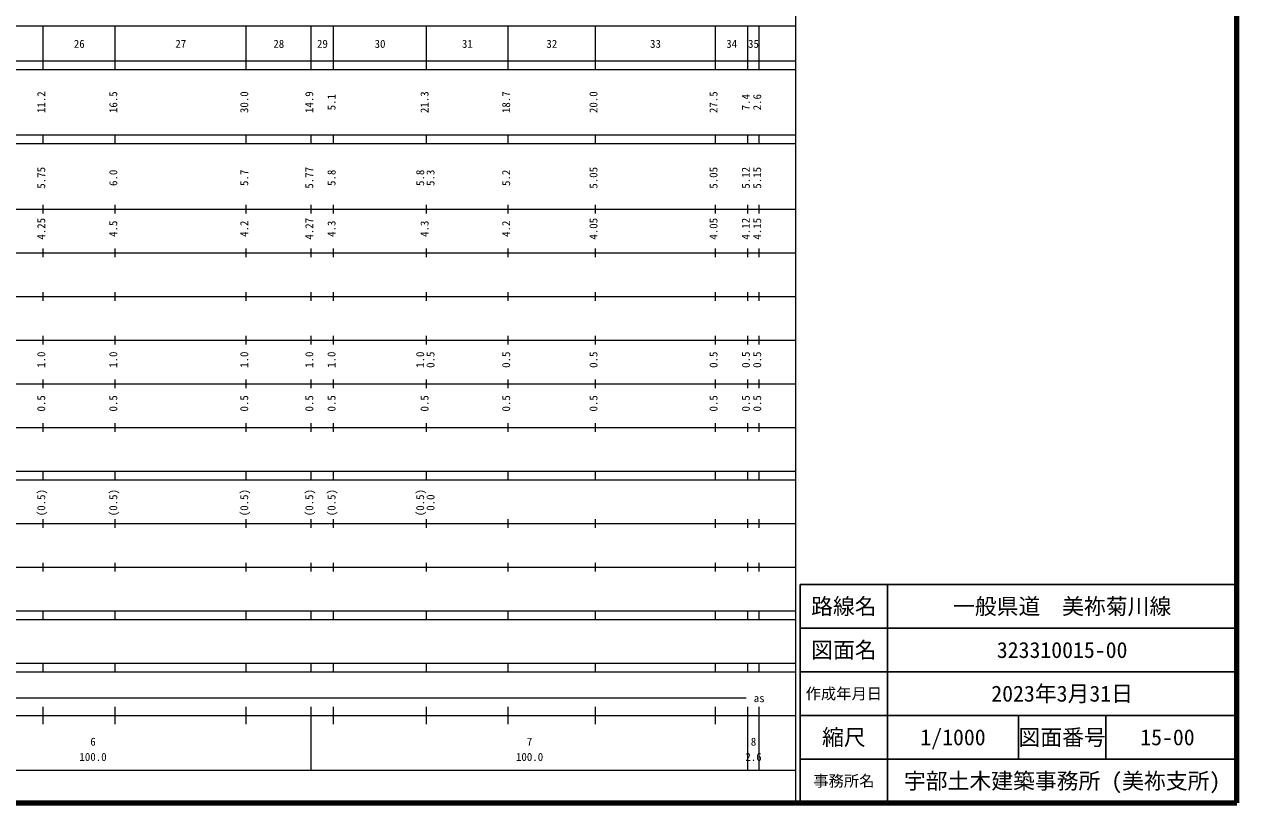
# Model space of a CAD drawing. Units: millimetres on the paper, enlarged 1000 times. Extents: x 40000 to 680000, y 20000 to 380000.
# Drawn here: x 402246 to 680000, y 20000 to 198357 of the extents above; entities that cross this region are included whole.
import ezdxf
from ezdxf.enums import TextEntityAlignment as Align

# ---------------------------------------------------------------- set-up
doc = ezdxf.new("R2010")
doc.units = ezdxf.units.MM
doc.header["$LTSCALE"] = 1000
for name, color, linetype, lineweight in [('M-TTL', 2, 'Continuous', 140), ('M-TTL-BAND', 7, 'Continuous', 13), ('M-TTL-FRAM', 2, 'Continuous', 25), ('M-TTL-LINE', 7, 'Continuous', 25)]:
    doc.layers.add(name, color=color, linetype=linetype, lineweight=lineweight)
doc.layers.add('M-TTL-TXT', color=7, linetype='Continuous')
doc.styles.add('ＭＳ ゴシック', font='')
doc.styles.get('ＭＳ ゴシック').set_extended_font_data('MS Gothic')

msp = doc.modelspace()

# ---------------------------------------------------------------- linework, layer by layer
at = {"layer": 'M-TTL'}
for p, q in [((680000, 20000), (680000, 380000)), ((40000, 20000), (680000, 20000))]:
    msp.add_line(p, q, dxfattribs=at)
at = {"layer": 'M-TTL-BAND'}
for p, q in [((579000, 20000), (579000, 370000)), ((68000, 198000), (579000, 198000)), ((406600, 188000), (406600, 198000)), ((423100, 188000), (423100, 198000)), ((453100, 188000), (453100, 198000)), ((468000, 188000), (468000, 198000)), ((473100, 188000), (473100, 198000)), ((494400, 188000), (494400, 198000)), ((513100, 188000), (513100, 198000)), ((533100, 188000), (533100, 198000)), ((560600, 188000), (560600, 198000)), ((568000, 188000), (568000, 198000)), ((570600, 188000), (570600, 198000)), ((40000, 190000), (579000, 190000)), ((40000, 188000), (579000, 188000)), ((40000, 173000), (579000, 173000)), ((406600, 171000), (406600, 173000)), ((423100, 171000), (423100, 173000)), ((453100, 171000), (453100, 173000)), ((468000, 171000), (468000, 173000)), ((473100, 171000), (473100, 173000)), ((494400, 171000), (494400, 173000)), ((513100, 171000), (513100, 173000)), ((533100, 171000), (533100, 173000)), ((560600, 171000), (560600, 173000)), ((568000, 171000), (568000, 173000)), ((570600, 171000), (570600, 173000)), ((40000, 171000), (579000, 171000)), ((40000, 156000), (579000, 156000)), ((406600, 155000), (406600, 157000)), ((423100, 155000), (423100, 157000)), ((453100, 155000), (453100, 157000)), ((468000, 155000), (468000, 157000)), ((473100, 155000), (473100, 157000)), ((494400, 155000), (494400, 157000)), ((513100, 155000), (513100, 157000)), ((533100, 155000), (533100, 157000)), ((560600, 155000), (560600, 157000)), ((568000, 155000), (568000, 157000)), ((570600, 155000), (570600, 157000)), ((46000, 146000), (579000, 146000)), ((406600, 145000), (406600, 147000)), ((423100, 145000), (423100, 147000)), ((453100, 145000), (453100, 147000)), ((468000, 145000), (468000, 147000)), ((473100, 145000), (473100, 147000)), ((494400, 145000), (494400, 147000)), ((513100, 145000), (513100, 147000)), ((533100, 145000), (533100, 147000)), ((560600, 145000), (560600, 147000)), ((568000, 145000), (568000, 147000)), ((570600, 145000), (570600, 147000)), ((406600, 135000), (406600, 137000)), ((423100, 135000), (423100, 137000)), ((453100, 135000), (453100, 137000)), ((468000, 135000), (468000, 137000)), ((473100, 135000), (473100, 137000)), ((494400, 135000), (494400, 137000)), ((513100, 135000), (513100, 137000)), ((533100, 135000), (533100, 137000)), ((560600, 135000), (560600, 137000)), ((568000, 135000), (568000, 137000)), ((570600, 135000), (570600, 137000)), ((52000, 136000), (579000, 136000)), ((46000, 126000), (579000, 126000)), ((406600, 125000), (406600, 127000)), ((423100, 125000), (423100, 127000)), ((453100, 125000), (453100, 127000)), ((468000, 125000), (468000, 127000)), ((473100, 125000), (473100, 127000)), ((494400, 125000), (494400, 127000)), ((513100, 125000), (513100, 127000)), ((533100, 125000), (533100, 127000)), ((560600, 125000), (560600, 127000)), ((568000, 125000), (568000, 127000)), ((570600, 125000), (570600, 127000)), ((406600, 115000), (406600, 117000)), ((423100, 115000), (423100, 117000)), ((453100, 115000), (453100, 117000)), ((468000, 115000), (468000, 117000)), ((473100, 115000), (473100, 117000)), ((494400, 115000), (494400, 117000)), ((513100, 115000), (513100, 117000)), ((533100, 115000), (533100, 117000)), ((560600, 115000), (560600, 117000)), ((568000, 115000), (568000, 117000)), ((570600, 115000), (570600, 117000)), ((52000, 116000), (579000, 116000)), ((46000, 106000), (579000, 106000)), ((406600, 105000), (406600, 107000)), ((423100, 105000), (423100, 107000)), ((453100, 105000), (453100, 107000)), ((468000, 105000), (468000, 107000)), ((473100, 105000), (473100, 107000)), ((494400, 105000), (494400, 107000)), ((513100, 105000), (513100, 107000)), ((533100, 105000), (533100, 107000)), ((560600, 105000), (560600, 107000)), ((568000, 105000), (568000, 107000)), ((570600, 105000), (570600, 107000)), ((40000, 96000), (579000, 96000)), ((406600, 94000), (406600, 96000)), ((423100, 94000), (423100, 96000)), ((453100, 94000), (453100, 96000)), ((468000, 94000), (468000, 96000)), ((473100, 94000), (473100, 96000)), ((494400, 94000), (494400, 96000)), ((513100, 94000), (513100, 96000)), ((533100, 94000), (533100, 96000)), ((560600, 94000), (560600, 96000)), ((568000, 94000), (568000, 96000)), ((570600, 94000), (570600, 96000)), ((40000, 94000), (579000, 94000)), ((49000, 84000), (579000, 84000)), ((406600, 83000), (406600, 85000)), ((423100, 83000), (423100, 85000)), ((453100, 83000), (453100, 85000)), ((468000, 83000), (468000, 85000)), ((473100, 83000), (473100, 85000)), ((494400, 83000), (494400, 85000)), ((513100, 83000), (513100, 85000)), ((533100, 83000), (533100, 85000)), ((560600, 83000), (560600, 85000)), ((568000, 83000), (568000, 85000)), ((570600, 83000), (570600, 85000)), ((406600, 73000), (406600, 75000)), ((423100, 73000), (423100, 75000)), ((453100, 73000), (453100, 75000)), ((468000, 73000), (468000, 75000)), ((473100, 73000), (473100, 75000)), ((494400, 73000), (494400, 75000)), ((513100, 73000), (513100, 75000)), ((533100, 73000), (533100, 75000)), ((560600, 73000), (560600, 75000)), ((568000, 73000), (568000, 75000)), ((570600, 73000), (570600, 75000)), ((40000, 74000), (579000, 74000)), ((40000, 64000), (579000, 64000)), ((406600, 62000), (406600, 64000)), ((423100, 62000), (423100, 64000)), ((453100, 62000), (453100, 64000)), ((468000, 62000), (468000, 64000)), ((473100, 62000), (473100, 64000)), ((494400, 62000), (494400, 64000)), ((513100, 62000), (513100, 64000)), ((533100, 62000), (533100, 64000)), ((560600, 62000), (560600, 64000)), ((568000, 62000), (568000, 64000)), ((570600, 62000), (570600, 64000)), ((40000, 62000), (579000, 62000)), ((40000, 52000), (579000, 52000)), ((40000, 50000), (579000, 50000)), ((406600, 50000), (406600, 52000)), ((423100, 50000), (423100, 52000)), ((453100, 50000), (453100, 52000)), ((468000, 50000), (468000, 52000)), ((473100, 50000), (473100, 52000)), ((494400, 50000), (494400, 52000)), ((513100, 50000), (513100, 52000)), ((533100, 50000), (533100, 52000)), ((560600, 50000), (560600, 52000)), ((568000, 50000), (568000, 52000)), ((570600, 50000), (570600, 52000)), ((71000, 44000), (567600, 44000)), ((406600, 38000), (406600, 42000)), ((423100, 38000), (423100, 42000)), ((453100, 38000), (453100, 42000)), ((468000, 27500), (468000, 42000)), ((473100, 38000), (473100, 42000)), ((494400, 38000), (494400, 42000)), ((513100, 38000), (513100, 42000)), ((533100, 38000), (533100, 42000)), ((560600, 38000), (560600, 42000)), ((568000, 27500), (568000, 42000)), ((570600, 27500), (570600, 42000)), ((40000, 40000), (579000, 40000)), ((68000, 27500), (579000, 27500))]:
    msp.add_line(p, q, dxfattribs=at)
at = {"layer": 'M-TTL-FRAM'}
for p, q in [((680000, 70000), (580000, 70000)), ((580000, 70000), (580000, 20000))]:
    msp.add_line(p, q, dxfattribs=at)
at = {"layer": 'M-TTL-LINE'}
for p, q in [((600000, 70000), (600000, 20000)), ((680000, 60000), (580000, 60000)), ((680000, 50000), (580000, 50000)), ((680000, 40000), (580000, 40000)), ((630000, 40000), (630000, 30000)), ((650000, 40000), (650000, 30000)), ((680000, 30000), (580000, 30000))]:
    msp.add_line(p, q, dxfattribs=at)

# ---------------------------------------------------------------- texts
at = {"layer": 'M-TTL-BAND', "style": 'ＭＳ ゴシック'}
for s, p in [('26', (414850, 192405)), ('27', (438100, 192405)), ('28', (460550, 192405)), ('29', (470550, 192405)), ('30', (483750, 192405)), ('31', (503750, 192405)), ('32', (523100, 192405)), ('33', (546850, 192405)), ('34', (564300, 192405)), ('35', (569300, 192405)), ('as', (570600, 42500)), ('6', (418000, 32523)), ('7', (518000, 32523)), ('8', (569300, 32523)), ('100.0', (418000, 29033)), ('100.0', (518000, 29033)), ('2.6', (569300, 29033))]:
    msp.add_text(s, height=1833, dxfattribs=at).set_placement(p, align=Align.BOTTOM_CENTER)
for s, p in [('11.2', (407600, 180500)), ('16.5', (424100, 180500)), ('30.0', (454100, 180500)), ('14.9', (469000, 180500)), ('5.1', (474100, 180500)), ('21.3', (495400, 180500)), ('18.7', (514100, 180500)), ('20.0', (534100, 180500)), ('27.5', (561600, 180500)), ('7.4', (569000, 180500)), ('2.6', (571600, 180500)), ('5.75', (407600, 163174)), ('6.0', (424100, 163174)), ('5.7', (454100, 163174)), ('5.77', (469000, 163174)), ('5.8', (474100, 163174)), ('5.8', (494400, 163174)), ('5.3', (496770, 163174)), ('5.2', (514100, 163174)), ('5.05', (534100, 163174)), ('5.05', (561600, 163174)), ('5.12', (569000, 163174)), ('5.15', (571600, 163174)), ('4.25', (407600, 151500)), ('4.5', (424100, 151500)), ('4.2', (454100, 151500)), ('4.27', (469000, 151500)), ('4.3', (474100, 151500)), ('4.3', (495400, 151500)), ('4.2', (514100, 151500)), ('4.05', (534100, 151500)), ('4.05', (561600, 151500)), ('4.12', (569000, 151500)), ('4.15', (571600, 151500)), ('1.0', (407600, 121500)), ('1.0', (424100, 121500)), ('1.0', (454100, 121500)), ('1.0', (469000, 121500)), ('1.0', (474100, 121500)), ('1.0', (494400, 121500)), ('0.5', (496770, 121500)), ('0.5', (514100, 121500)), ('0.5', (534100, 121500)), ('0.5', (561600, 121500)), ('0.5', (569000, 121500)), ('0.5', (571600, 121500)), ('0.5', (407600, 111500)), ('0.5', (424100, 111500)), ('0.5', (454100, 111500)), ('0.5', (469000, 111500)), ('0.5', (474100, 111500)), ('0.5', (495400, 111500)), ('0.5', (514100, 111500)), ('0.5', (534100, 111500)), ('0.5', (561600, 111500)), ('0.5', (569000, 111500)), ('0.5', (571600, 111500)), ('(0.5)', (407600, 88764)), ('(0.5)', (424100, 88764)), ('(0.5)', (454100, 88764)), ('(0.5)', (469000, 88764)), ('(0.5)', (474100, 88764)), ('(0.5)', (494400, 88764)), ('0.0', (496770, 88764))]:
    msp.add_text(s, height=1833, rotation=90, dxfattribs=at).set_placement(p, align=Align.BOTTOM_CENTER)
at = {"layer": 'M-TTL-TXT', "style": 'ＭＳ ゴシック'}
for s, height, p in [('路線名', 3666, (590000, 65000)), ('路線名', 3666, (590000, 65000)), ('一般県道\u3000美祢菊川線', 3666, (640000, 65000)), ('図面名', 3666, (590000, 55000)), ('図面名', 3666, (590000, 55000)), ('323310015-00', 3666, (640000, 55000)), ('2023年3月31日', 3666, (640000, 45000)), ('作成年月日', 2566, (590000, 45000)), ('作成年月日', 2566, (590000, 45000)), ('縮尺', 3666, (590000, 35000)), ('縮尺', 3666, (590000, 35000)), ('1/1000', 3666, (615000, 35000)), ('図面番号', 3666, (640000, 35000)), ('図面番号', 3666, (640000, 35000)), ('15-00', 3666, (664125, 35000)), ('事務所名', 2566, (590000, 25000)), ('事務所名', 2566, (590000, 25000)), ('宇部土木建築事務所 (美祢支所)', 3666, (640000, 25000))]:
    msp.add_text(s, height=height, dxfattribs=at).set_placement(p, align=Align.MIDDLE_CENTER)

doc.saveas('drawing.dxf')
